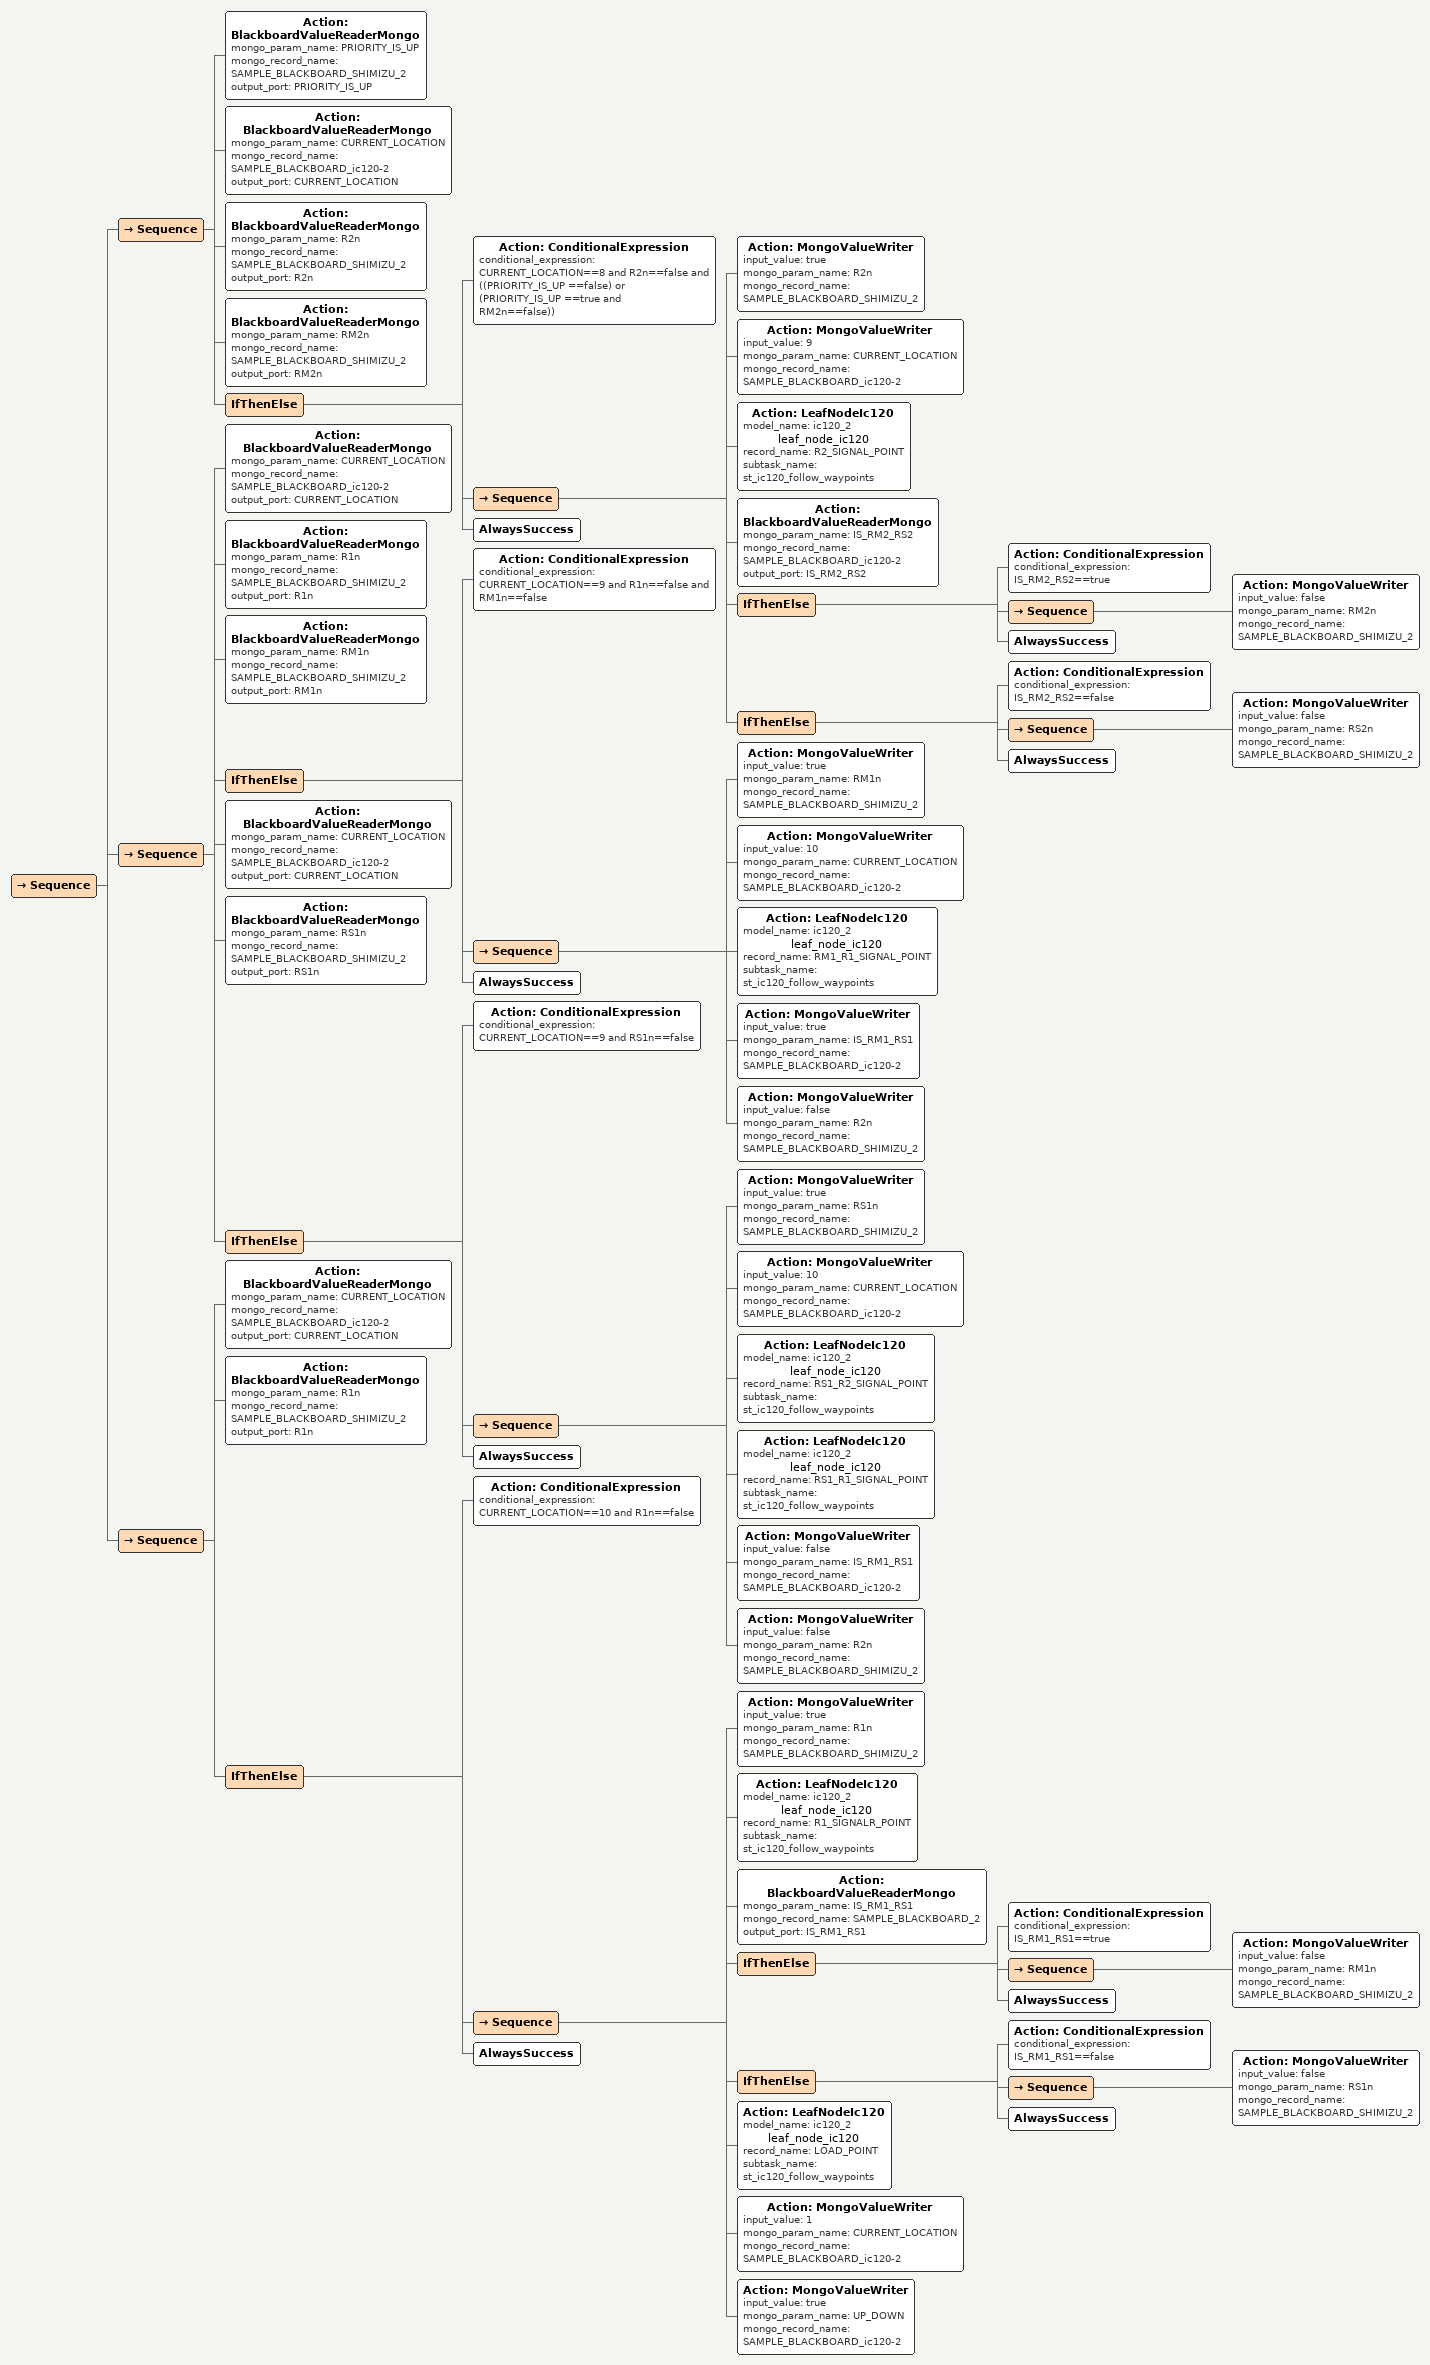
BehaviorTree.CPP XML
<Sequence>
    <Sequence>
        <Action ID="BlackboardValueReaderMongo" mongo_param_name="PRIORITY_IS_UP" mongo_record_name="SAMPLE_BLACKBOARD_SHIMIZU_2" output_port="PRIORITY_IS_UP"/>
        <Action ID="BlackboardValueReaderMongo" mongo_param_name="CURRENT_LOCATION" mongo_record_name="SAMPLE_BLACKBOARD_ic120-2" output_port="CURRENT_LOCATION"/>
        <Action ID="BlackboardValueReaderMongo" mongo_param_name="R2n" mongo_record_name="SAMPLE_BLACKBOARD_SHIMIZU_2" output_port="R2n"/>
        <Action ID="BlackboardValueReaderMongo" mongo_param_name="RM2n" mongo_record_name="SAMPLE_BLACKBOARD_SHIMIZU_2" output_port="RM2n"/>
        <IfThenElse>
            <Action ID="ConditionalExpression" conditional_expression="CURRENT_LOCATION==8 and R2n==false and  ((PRIORITY_IS_UP ==false)  or (PRIORITY_IS_UP ==true and RM2n==false))"/>
            <Sequence>
                <Action ID="MongoValueWriter" input_value="true" mongo_param_name="R2n" mongo_record_name="SAMPLE_BLACKBOARD_SHIMIZU_2"/>
                <Action ID="MongoValueWriter" input_value="9" mongo_param_name="CURRENT_LOCATION" mongo_record_name="SAMPLE_BLACKBOARD_ic120-2"/>
                <Action ID="LeafNodeIc120" model_name="ic120_2" name="leaf_node_ic120" record_name="R2_SIGNAL_POINT" subtask_name="st_ic120_follow_waypoints"/>
                <Action ID="BlackboardValueReaderMongo" mongo_param_name="IS_RM2_RS2" mongo_record_name="SAMPLE_BLACKBOARD_ic120-2" output_port="IS_RM2_RS2"/>
                <IfThenElse>
                    <Action ID="ConditionalExpression" conditional_expression="IS_RM2_RS2==true"/>
                    <Sequence>
                        <Action ID="MongoValueWriter" input_value="false" mongo_param_name="RM2n" mongo_record_name="SAMPLE_BLACKBOARD_SHIMIZU_2"/>
                    </Sequence>
                    <AlwaysSuccess/>
                </IfThenElse>
                <IfThenElse>
                    <Action ID="ConditionalExpression" conditional_expression="IS_RM2_RS2==false"/>
                    <Sequence>
                        <Action ID="MongoValueWriter" input_value="false" mongo_param_name="RS2n" mongo_record_name="SAMPLE_BLACKBOARD_SHIMIZU_2"/>
                    </Sequence>
                    <AlwaysSuccess/>
                </IfThenElse>
            </Sequence>
            <AlwaysSuccess/>
        </IfThenElse>
    </Sequence>
    <Sequence>
        <Action ID="BlackboardValueReaderMongo" mongo_param_name="CURRENT_LOCATION" mongo_record_name="SAMPLE_BLACKBOARD_ic120-2" output_port="CURRENT_LOCATION"/>
        <Action ID="BlackboardValueReaderMongo" mongo_param_name="R1n" mongo_record_name="SAMPLE_BLACKBOARD_SHIMIZU_2" output_port="R1n"/>
        <Action ID="BlackboardValueReaderMongo" mongo_param_name="RM1n" mongo_record_name="SAMPLE_BLACKBOARD_SHIMIZU_2" output_port="RM1n"/>
        <IfThenElse>
            <Action ID="ConditionalExpression" conditional_expression="CURRENT_LOCATION==9 and R1n==false  and RM1n==false"/>
            <Sequence>
                <Action ID="MongoValueWriter" input_value="true" mongo_param_name="RM1n" mongo_record_name="SAMPLE_BLACKBOARD_SHIMIZU_2"/>
                <Action ID="MongoValueWriter" input_value="10" mongo_param_name="CURRENT_LOCATION" mongo_record_name="SAMPLE_BLACKBOARD_ic120-2"/>
                <Action ID="LeafNodeIc120" model_name="ic120_2" name="leaf_node_ic120" record_name="RM1_R1_SIGNAL_POINT" subtask_name="st_ic120_follow_waypoints"/>
                <Action ID="MongoValueWriter" input_value="true" mongo_param_name="IS_RM1_RS1" mongo_record_name="SAMPLE_BLACKBOARD_ic120-2"/>
                <Action ID="MongoValueWriter" input_value="false" mongo_param_name="R2n" mongo_record_name="SAMPLE_BLACKBOARD_SHIMIZU_2"/>
            </Sequence>
            <AlwaysSuccess/>
        </IfThenElse>
        <Action ID="BlackboardValueReaderMongo" mongo_param_name="CURRENT_LOCATION" mongo_record_name="SAMPLE_BLACKBOARD_ic120-2" output_port="CURRENT_LOCATION"/>
        <Action ID="BlackboardValueReaderMongo" mongo_param_name="RS1n" mongo_record_name="SAMPLE_BLACKBOARD_SHIMIZU_2" output_port="RS1n"/>
        <IfThenElse>
            <Action ID="ConditionalExpression" conditional_expression="CURRENT_LOCATION==9 and RS1n==false"/>
            <Sequence>
                <Action ID="MongoValueWriter" input_value="true" mongo_param_name="RS1n" mongo_record_name="SAMPLE_BLACKBOARD_SHIMIZU_2"/>
                <Action ID="MongoValueWriter" input_value="10" mongo_param_name="CURRENT_LOCATION" mongo_record_name="SAMPLE_BLACKBOARD_ic120-2"/>
                <Action ID="LeafNodeIc120" model_name="ic120_2" name="leaf_node_ic120" record_name="RS1_R2_SIGNAL_POINT" subtask_name="st_ic120_follow_waypoints"/>
                <Action ID="LeafNodeIc120" model_name="ic120_2" name="leaf_node_ic120" record_name="RS1_R1_SIGNAL_POINT" subtask_name="st_ic120_follow_waypoints"/>
                <Action ID="MongoValueWriter" input_value="false" mongo_param_name="IS_RM1_RS1" mongo_record_name="SAMPLE_BLACKBOARD_ic120-2"/>
                <Action ID="MongoValueWriter" input_value="false" mongo_param_name="R2n" mongo_record_name="SAMPLE_BLACKBOARD_SHIMIZU_2"/>
            </Sequence>
            <AlwaysSuccess/>
        </IfThenElse>
    </Sequence>
    <Sequence>
        <Action ID="BlackboardValueReaderMongo" mongo_param_name="CURRENT_LOCATION" mongo_record_name="SAMPLE_BLACKBOARD_ic120-2" output_port="CURRENT_LOCATION"/>
        <Action ID="BlackboardValueReaderMongo" mongo_param_name="R1n" mongo_record_name="SAMPLE_BLACKBOARD_SHIMIZU_2" output_port="R1n"/>
        <IfThenElse>
            <Action ID="ConditionalExpression" conditional_expression="CURRENT_LOCATION==10 and R1n==false"/>
            <Sequence>
                <Action ID="MongoValueWriter" input_value="true" mongo_param_name="R1n" mongo_record_name="SAMPLE_BLACKBOARD_SHIMIZU_2"/>
                <Action ID="LeafNodeIc120" model_name="ic120_2" name="leaf_node_ic120" record_name="R1_SIGNALR_POINT" subtask_name="st_ic120_follow_waypoints"/>
                <Action ID="BlackboardValueReaderMongo" mongo_param_name="IS_RM1_RS1" mongo_record_name="SAMPLE_BLACKBOARD_2" output_port="IS_RM1_RS1"/>
                <IfThenElse>
                    <Action ID="ConditionalExpression" conditional_expression="IS_RM1_RS1==true"/>
                    <Sequence>
                        <Action ID="MongoValueWriter" input_value="false" mongo_param_name="RM1n" mongo_record_name="SAMPLE_BLACKBOARD_SHIMIZU_2"/>
                    </Sequence>
                    <AlwaysSuccess/>
                </IfThenElse>
                <IfThenElse>
                    <Action ID="ConditionalExpression" conditional_expression="IS_RM1_RS1==false"/>
                    <Sequence>
                        <Action ID="MongoValueWriter" input_value="false" mongo_param_name="RS1n" mongo_record_name="SAMPLE_BLACKBOARD_SHIMIZU_2"/>
                    </Sequence>
                    <AlwaysSuccess/>
                </IfThenElse>
                <Action ID="LeafNodeIc120" model_name="ic120_2" name="leaf_node_ic120" record_name="LOAD_POINT" subtask_name="st_ic120_follow_waypoints"/>
                <Action ID="MongoValueWriter" input_value="1" mongo_param_name="CURRENT_LOCATION" mongo_record_name="SAMPLE_BLACKBOARD_ic120-2"/>
                <Action ID="MongoValueWriter" input_value="true" mongo_param_name="UP_DOWN" mongo_record_name="SAMPLE_BLACKBOARD_ic120-2"/>
            </Sequence>
            <AlwaysSuccess/>
        </IfThenElse>
    </Sequence>
</Sequence>
